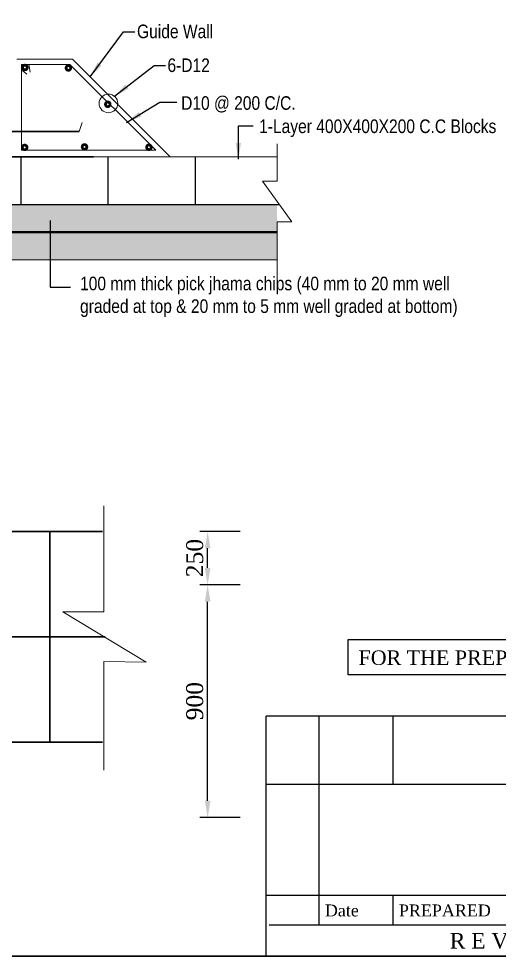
# Model space of a CAD drawing. Header units: metres. Extents: x -1354 to 3686, y -9962 to -7697.
# Drawn here: x 1323.79 to 1346.48, y -8991.14 to -8946.85 of the extents above; entities that cross this region are included whole.
import ezdxf
from ezdxf.enums import TextEntityAlignment as Align

# ---------------------------------------------------------------- set-up
doc = ezdxf.new("R2010")
doc.units = ezdxf.units.M
doc.layers.add('Blocks', color=11, linetype='Continuous', lineweight=9)
doc.layers.add('Layer1', color=7, linetype='Continuous', lineweight=13)
doc.layers.add('LINE', color=7, linetype='Continuous')
doc.styles.get("Standard").update_dxf_attribs({"font": 'times.ttf'})
doc.styles.add('TIMES', font='ARIALN.TTF')
doc.dimstyles.get("Standard").update_dxf_attribs({"dimtxt": 0.5, "dimasz": 0.4075, "dimexe": 0.364, "dimexo": 0.219, "dimgap": 0.09, "dimtad": 0, "dimdec": 0, "dimlfac": 1000, "dimzin": 0, "dimdsep": 46, "dimtxsty": 'Standard', "dimcen": 0.09, "dimadec": 0, "dimazin": 0, "dimtfac": 1, "dimtdec": 0, "dimtofl": 0, "dimtmove": 0, "dimatfit": 3, "dimfxl": 1, "dimtolj": 1, "dimtzin": 0, "dimarcsym": 0})
pattern_1 = [(50, (-1603.7449, -8931.0694), (1.2752927, -0.1115736), [0.13335, -1.46685]), (355, (-1603.7449, -8931.0694), (-0.2466998, 1.3373965), [0.10668, -1.17348]), (100.451, (-1603.6386, -8931.0787), (1.0285975, 1.2258168), [0.11333, -1.24663]), (46.1842, (-1603.7449, -8930.7138), (1.8975533, -0.2942963), [0.200025, -2.200275]), (96.6356, (-1603.5868, -8930.7383), (1.6618296, 1.7319789), [0.169995, -1.869945]), (351.184, (-1603.745, -8930.7138), (1.6618322, 1.7319758), [0.16002, -1.76022]), (21, (-1603.5671, -8930.8027), (1.06130416, -0.71585863), [0.13335, -1.46685]), (326, (-1603.5671, -8930.8027), (0.4326142, 1.28931576), [0.10668, -1.17348]), (71.4514, (-1603.4787, -8930.8623), (1.49391544, 0.57346), [0.11333, -1.24663]), (37.5, (-1603.7449, -8931.06936), (0.02162022, 0.59188527), [0, -1.159256, 0, -1.19126, 0, -1.177925]), (7.5, (-1603.7449, -8931.06936), (0.46773764, 0.70126402), [0, -0.679196, 0, -1.132586, 0, -0.448945]), (327.5, (-1604.1414, -8931.06936), (0.94913417, -0.04010121), [0, -0.4445, 0, -1.38684, 0, -1.84023]), (317.5, (-1604.3192, -8931.0694), (1.03690427, 0.17798544), [0, -0.57785, 0, -0.921004, 0, -1.30683])]
pattern_2 = [(37.5, (-1603.7449, -8931.06936), (-0.01280025, 0.39153059), [0, -0.308864, 0, -0.34544, 0, -0.3302]), (7.5, (-1603.7449, -8931.06936), (0.35961863, 0.57346008), [0, -0.166624, 0, -0.278384, 0, -0.10668]), (327.5, (-1603.99484, -8931.06936), (0.632793896, 0.001149748), [0, -0.1016, 0, -0.36576, 0, -0.47752]), (317.5, (-1603.99484, -8931.06936), (0.61084516, 0.17834346), [0, -0.0508, 0, -0.239776, 0, -0.27432])]

# ---------------------------------------------------------------- blocks, each defined once
blk = doc.blocks.new('*D402')
at = {"layer": 'Defpoints', "color": 0, "lineweight": -3}
for p in [(1332.712, -8973.592), (1334.471, -8973.592), (1334.471, -8984.593)]:
    blk.add_point(p, dxfattribs=at)
at = {"layer": 'Layer1', "color": 0, "lineweight": -2}
for p, q in [((1334.252, -8973.592), (1332.348, -8973.592)), ((1334.252, -8984.593), (1332.348, -8984.593))]:
    blk.add_line(p, q, dxfattribs=at)
at = {"layer": 'Layer1', "color": 7, "lineweight": -2}
blk.add_line((1332.712, -8983.793), (1332.712, -8974.392), dxfattribs=at)
at = {"layer": 'Layer1', "color": 7, "lineweight": -3}
for points in [[(1332.579, -8974.392), (1332.846, -8974.392), (1332.712, -8973.592)], [(1332.579, -8983.793), (1332.846, -8983.793), (1332.712, -8984.593)]]:
    blk.add_solid(points, dxfattribs=at)
at = {"layer": 'Layer1', "color": 0, "lineweight": 30, "insert": (1332.104, -8979.092), "char_height": 0.8, "attachment_point": 5, "rotation": 90}
blk.add_mtext('\\A1;900', dxfattribs=at)
blk = doc.blocks.new('*D403')
at = {"layer": 'Defpoints', "color": 0, "lineweight": -3}
for p in [(1332.712, -8971.069), (1334.471, -8971.069), (1334.471, -8973.592)]:
    blk.add_point(p, dxfattribs=at)
at = {"layer": 'Layer1', "color": 0, "lineweight": -2}
for p, q in [((1334.252, -8971.069), (1332.348, -8971.069)), ((1334.252, -8973.592), (1332.348, -8973.592))]:
    blk.add_line(p, q, dxfattribs=at)
at = {"layer": 'Layer1', "color": 7, "lineweight": -2}
blk.add_line((1332.712, -8972.792), (1332.712, -8971.869), dxfattribs=at)
at = {"layer": 'Layer1', "color": 7, "lineweight": -3}
for points in [[(1332.579, -8971.869), (1332.846, -8971.869), (1332.712, -8971.069)], [(1332.579, -8972.792), (1332.846, -8972.792), (1332.712, -8973.592)]]:
    blk.add_solid(points, dxfattribs=at)
at = {"layer": 'Layer1', "color": 0, "lineweight": 30, "insert": (1332.105, -8972.33), "char_height": 0.8, "attachment_point": 5, "rotation": 90}
blk.add_mtext('\\A1;250', dxfattribs=at)
blk = doc.blocks.new('*D277')
at = {"layer": 'Defpoints', "color": 0, "lineweight": -3}
for p in [(1332.712, -8973.592), (1334.471, -8973.592), (1334.471, -8984.593)]:
    blk.add_point(p, dxfattribs=at)
at = {"layer": 'Layer1', "color": 0, "lineweight": -2}
for p, q in [((1334.252, -8973.592), (1332.348, -8973.592)), ((1334.252, -8984.593), (1332.348, -8984.593))]:
    blk.add_line(p, q, dxfattribs=at)
at = {"layer": 'Layer1', "color": 7, "lineweight": -2}
blk.add_line((1332.712, -8983.793), (1332.712, -8974.392), dxfattribs=at)
at = {"layer": 'Layer1', "color": 7, "lineweight": -3}
for points in [[(1332.579, -8974.392), (1332.846, -8974.392), (1332.712, -8973.592)], [(1332.579, -8983.793), (1332.846, -8983.793), (1332.712, -8984.593)]]:
    blk.add_solid(points, dxfattribs=at)
at = {"layer": 'Layer1', "color": 0, "lineweight": 30, "insert": (1332.104, -8979.092), "char_height": 0.8, "attachment_point": 5, "rotation": 90}
blk.add_mtext('\\A1;900', dxfattribs=at)
blk = doc.blocks.new('*D278')
at = {"layer": 'Defpoints', "color": 0, "lineweight": -3}
for p in [(1332.712, -8971.069), (1334.471, -8971.069), (1334.471, -8973.592)]:
    blk.add_point(p, dxfattribs=at)
at = {"layer": 'Layer1', "color": 0, "lineweight": -2}
for p, q in [((1334.252, -8971.069), (1332.348, -8971.069)), ((1334.252, -8973.592), (1332.348, -8973.592))]:
    blk.add_line(p, q, dxfattribs=at)
at = {"layer": 'Layer1', "color": 7, "lineweight": -2}
blk.add_line((1332.712, -8972.792), (1332.712, -8971.869), dxfattribs=at)
at = {"layer": 'Layer1', "color": 7, "lineweight": -3}
for points in [[(1332.579, -8971.869), (1332.846, -8971.869), (1332.712, -8971.069)], [(1332.579, -8972.792), (1332.846, -8972.792), (1332.712, -8973.592)]]:
    blk.add_solid(points, dxfattribs=at)
at = {"layer": 'Layer1', "color": 0, "lineweight": 30, "insert": (1332.105, -8972.33), "char_height": 0.8, "attachment_point": 5, "rotation": 90}
blk.add_mtext('\\A1;250', dxfattribs=at)

msp = doc.modelspace()

# ---------------------------------------------------------------- hatches: boundary and pattern name
at = {"layer": 'Blocks', "lineweight": 9, "ltscale": 0.05}
h = msp.add_hatch(dxfattribs=at)
h.set_pattern_fill('AR-CONC', color=0, scale=0.007, style=0)
h.set_pattern_definition(pattern_1)
h.paths.add_polyline_path([(1335.993745, -8955.628963), (1287.749649, -8955.628963), (1287.749649, -8956.933963), (1335.993745, -8956.933963)])
h = msp.add_hatch(dxfattribs=at)
h.set_pattern_fill('AR-CONC', color=0, scale=0.007, style=0)
h.set_pattern_definition(pattern_1)
h.paths.add_polyline_path([(1335.993745, -8955.628963), (1287.749649, -8955.628963), (1287.749649, -8956.933963), (1335.993745, -8956.933963)])
h = msp.add_hatch(dxfattribs=at)
h.set_pattern_fill('AR-SAND', color=0, scale=0.008, style=0)
h.set_pattern_definition(pattern_2)
h.paths.add_polyline_path([(1335.993745, -8956.933963), (1300.218221, -8956.933963), (1300.218221, -8958.238963), (1335.993745, -8958.238963)])
h = msp.add_hatch(dxfattribs=at)
h.set_pattern_fill('AR-SAND', color=0, scale=0.008, style=0)
h.set_pattern_definition(pattern_2)
h.paths.add_polyline_path([(1335.993745, -8956.933963), (1300.218221, -8956.933963), (1300.218221, -8958.238963), (1335.993745, -8958.238963)])

# ---------------------------------------------------------------- linework, layer by layer
at = {"color": 0, "linetype": 'Continuous', "lineweight": -3, "ltscale": 0.5}
for p, q in [((1323.884362, -8953.369505), (1323.884362, -8955.618664)), ((1323.884362, -8953.369505), (1323.884362, -8955.618664)), ((1327.999529, -8953.369505), (1327.999529, -8955.618664)), ((1327.999529, -8953.369505), (1327.999529, -8955.618664)), ((1332.114697, -8953.369505), (1332.114697, -8955.618664)), ((1332.114697, -8953.369505), (1332.114697, -8955.618664)), ((1287.749649, -8955.618664), (1336.094464, -8955.618664)), ((1287.749649, -8955.618664), (1336.094464, -8955.618664))]:
    msp.add_line(p, q, dxfattribs=at)
msp.add_lwpolyline([(1339.356142, -8976.184537), (1358.553963, -8976.184537), (1358.553963, -8977.841108), (1339.356142, -8977.841108)], close=True, dxfattribs=at)
at = {"layer": 'Blocks', "color": 0, "lineweight": 13, "ltscale": 0.05}
for p, q in [((1326.325697, -8948.759318), (1323.697697, -8948.759318)), ((1326.325697, -8948.759318), (1323.697697, -8948.759318)), ((1323.921764, -8949.005034), (1323.921764, -8953.06123)), ((1326.208826, -8949.005034), (1323.921764, -8949.005034)), ((1323.921764, -8949.005034), (1323.921764, -8953.06123)), ((1326.208826, -8949.005034), (1323.921764, -8949.005034)), ((1324.270408, -8949.005034), (1324.329859, -8949.365148)), ((1324.270408, -8949.005034), (1324.329859, -8949.365148)), ((1326.208826, -8949.005034), (1330.265022, -8953.06123)), ((1326.208826, -8949.005034), (1330.265022, -8953.06123)), ((1326.325697, -8948.759318), (1330.935884, -8953.369505)), ((1326.325697, -8948.759318), (1330.935884, -8953.369505)), ((1326.788729, -8951.758319), (1326.637888, -8952.182084)), ((1326.788729, -8951.758319), (1326.637888, -8952.182084)), ((1296.427697, -8953.369505), (1335.993745, -8953.369505)), ((1296.427697, -8953.369505), (1335.993745, -8953.369505)), ((1323.921764, -8953.06123), (1330.265022, -8953.06123)), ((1323.921764, -8953.06123), (1330.265022, -8953.06123)), ((1335.993745, -8958.238963), (1287.749649, -8958.238963)), ((1335.993745, -8958.238963), (1287.749649, -8958.238963)), ((1327.803609, -8969.870171), (1327.803609, -8974.869064)), ((1327.803609, -8969.870171), (1327.803609, -8974.869064)), ((1327.803609, -8974.869064), (1325.869321, -8974.869064)), ((1325.869321, -8974.869064), (1329.809081, -8977.248669)), ((1327.803609, -8974.869064), (1325.869321, -8974.869064)), ((1325.869321, -8974.869064), (1329.809081, -8977.248669)), ((1329.809081, -8977.248669), (1327.803609, -8977.225119)), ((1327.803609, -8977.225119), (1327.803609, -8982.352689)), ((1329.809081, -8977.248669), (1327.803609, -8977.225119)), ((1327.803609, -8977.225119), (1327.803609, -8982.352689))]:
    msp.add_line(p, q, dxfattribs=at)
at = {"layer": 'Blocks', "color": 0, "lineweight": 40, "ltscale": 0.05}
msp.add_line((1335.993745, -8956.933963), (1287.749649, -8956.933963), dxfattribs=at)
msp.add_line((1335.993745, -8956.933963), (1287.749649, -8956.933963), dxfattribs=at)
at = {"layer": 'Blocks', "color": 0, "lineweight": 13, "ltscale": 0.05}
for points in [[(1323.921764, -8949.259552), (1324.171272, -8949.470745)], [(1323.921764, -8949.259552), (1324.171272, -8949.470745)], [(1335.993745, -8952.758985), (1335.993745, -8954.529158), (1335.301201, -8954.529158), (1336.694676, -8956.443025), (1335.993745, -8956.443025), (1335.993745, -8959.227246)], [(1335.993745, -8952.758985), (1335.993745, -8954.529158), (1335.301201, -8954.529158), (1336.694676, -8956.443025), (1335.993745, -8956.443025), (1335.993745, -8959.227246)]]:
    msp.add_lwpolyline(points, dxfattribs=at)
msp.add_circle((1328.025657, -8950.848744), 0.440227, dxfattribs=at)
msp.add_circle((1328.025657, -8950.848744), 0.440227, dxfattribs=at)
at = {"layer": 'Layer1', "color": 7, "lineweight": 30}
for p, q in [((1297.238459, -8952.182084), (1326.637888, -8952.182084)), ((1297.238459, -8952.182084), (1326.637888, -8952.182084)), ((1327.315697, -8953.369505), (1296.427697, -8953.369505)), ((1327.315697, -8953.369505), (1296.427697, -8953.369505)), ((1320.276292, -8971.069173), (1326.508836, -8971.069173)), ((1320.276292, -8971.069173), (1326.508836, -8971.069173))]:
    msp.add_line(p, q, dxfattribs=at)
for points in [[(1370.797996, -8991.143948), (1283.341058, -8991.143948), (1283.341058, -8913.782203), (1394.440138, -8913.782203), (1394.440138, -8974.667138), (1394.440138, -8988.621718), (1394.440138, -8991.143948)], [(1370.797996, -8991.143948), (1283.341058, -8991.143948), (1283.341058, -8913.782203), (1394.440138, -8913.782203), (1394.440138, -8974.667138), (1394.440138, -8988.621718), (1394.440138, -8991.143948)], [(1320.276292, -8976.045813), (1325.252932, -8976.045813), (1325.252932, -8971.069173), (1320.276292, -8971.069173)], [(1320.276292, -8976.045813), (1325.252932, -8976.045813), (1325.252932, -8971.069173), (1320.276292, -8971.069173)], [(1320.276292, -8981.022453), (1325.252932, -8981.022453), (1325.252932, -8976.045813), (1320.276292, -8976.045813)], [(1320.276292, -8981.022453), (1325.252932, -8981.022453), (1325.252932, -8976.045813), (1320.276292, -8976.045813)]]:
    msp.add_lwpolyline(points, close=True, dxfattribs=at)
at = {"layer": 'Layer1', "color": 7, "lineweight": 30, "const_width": 0.218963}
for points in [[(1324.148514, -8949.151841, -1), (1324.017136, -8949.151841, -1)], [(1324.148514, -8949.151841, -1), (1324.017136, -8949.151841, -1)], [(1326.200976, -8949.174972, -1), (1326.069598, -8949.174972, -1)], [(1326.200976, -8949.174972, -1), (1326.069598, -8949.174972, -1)], [(1328.061263, -8950.891154, -1), (1327.929885, -8950.891154, -1)], [(1328.061263, -8950.891154, -1), (1327.929885, -8950.891154, -1)], [(1324.136288, -8952.926995, -1), (1324.00491, -8952.926995, -1)], [(1324.136288, -8952.926995, -1), (1324.00491, -8952.926995, -1)], [(1326.962545, -8952.904386, -1), (1326.831167, -8952.904386, -1)], [(1326.962545, -8952.904386, -1), (1326.831167, -8952.904386, -1)], [(1330.00429, -8952.922113, -1), (1329.872912, -8952.922113, -1)], [(1330.00429, -8952.922113, -1), (1329.872912, -8952.922113, -1)]]:
    msp.add_lwpolyline(points, format="xyb", close=True, dxfattribs=at)
at = {"layer": 'Layer1', "color": 7, "lineweight": 30}
for points in [[(1327.741252, -8971.069173), (1325.252932, -8971.069173), (1325.252932, -8976.045813), (1327.812249, -8976.045813)], [(1327.741252, -8971.069173), (1325.252932, -8971.069173), (1325.252932, -8976.045813), (1327.812249, -8976.045813)], [(1327.866445, -8976.045813), (1325.252932, -8976.045813), (1325.252932, -8981.022453), (1327.741252, -8981.022453)], [(1327.866445, -8976.045813), (1325.252932, -8976.045813), (1325.252932, -8981.022453), (1327.741252, -8981.022453)]]:
    msp.add_lwpolyline(points, dxfattribs=at)
at = {"layer": 'LINE', "lineweight": -2, "ltscale": 0.5}
for p, q in [((1360.294989, -8979.802265), (1335.481772, -8979.802265)), ((1335.481772, -8991.143948), (1335.481772, -8979.802265)), ((1337.96679, -8979.802265), (1337.96679, -8989.681727)), ((1341.463999, -8979.802265), (1341.463999, -8983.032788)), ((1360.294989, -8983.032788), (1335.481772, -8983.032788)), ((1360.294989, -8988.277086), (1335.481772, -8988.277086)), ((1341.463999, -8988.277086), (1341.463999, -8989.681727)), ((1360.294989, -8989.681727), (1335.612232, -8989.681727))]:
    msp.add_line(p, q, dxfattribs=at)

# ---------------------------------------------------------------- texts
at = {"layer": 'Layer1', "color": 7, "lineweight": 30, "char_height": 0.6422922, "attachment_point": 1, "style": 'TIMES'}
for s, insert, width in [('Guide Wall', (1329.375606, -8947.12416), 5.62835096), ('Guide Wall', (1329.375606, -8947.12416), 5.62835096), ('6-D12', (1330.812888, -8948.722138), 5.62835096), ('6-D12', (1330.812888, -8948.722138), 5.62835096), ('D10 @ 200 C/C.', (1331.458954, -8950.509398), 5.62835096), ('D10 @ 200 C/C.', (1331.458954, -8950.509398), 5.62835096), ('1-Layer 400X400X200 C.C Blocks', (1335.141848, -8951.606439), 11.74285428), ('1-Layer 400X400X200 C.C Blocks', (1335.141848, -8951.606439), 11.74285428), ('100 mm thick pick jhama chips (40 mm to 20 mm well graded at top & 20 mm to 5 mm well graded at bottom) ', (1326.685972, -8959.035867), 19.45257056), ('100 mm thick pick jhama chips (40 mm to 20 mm well graded at top & 20 mm to 5 mm well graded at bottom) ', (1326.685972, -8959.035867), 19.45257056)]:
    msp.add_mtext(s, dxfattribs=dict(at, insert=insert, width=width))
at = {"layer": 'LINE', "lineweight": -2, "ltscale": 0.5}
for s, p in [('Date', (1338.247719, -8989.260335)), ('PREPARED', (1341.744927, -8989.260335))]:
    msp.add_text(s, height=0.5618566, dxfattribs=at).set_placement(p)
msp.add_text('R E V I S I O N S', height=0.73111054, dxfattribs=at).set_placement((1348.137182, -8990.778393), align=Align.CENTER)
at = {"layer": 'LINE', "color": 0, "linetype": 'ByBlock', "lineweight": 30, "ltscale": 0.5, "insert": (1339.837728, -8976.692978), "char_height": 0.68631446, "width": 67.13921254, "attachment_point": 1}
msp.add_mtext('\\pi-812,l812,t405.9,812;FOR THE PREPARATION OF DPP ONLY', dxfattribs=at)

# ---------------------------------------------------------------- dimensions: what is measured, and where the dimension line sits
at = {"layer": 'Layer1', "color": 7, "lineweight": 30}
for base, p1, p2, text, picture, middle in [((1332.71232, -8971.069173), (1334.471126, -8973.591629), (1334.471126, -8971.069173), '250', '*D403', (1332.105399, -8972.330401)), ((1332.71232, -8971.069173), (1334.471126, -8973.591629), (1334.471126, -8971.069173), '250', '*D278', (1332.105399, -8972.330401)), ((1332.71232, -8973.591629), (1334.471126, -8984.593369), (1334.471126, -8973.591629), '900', '*D402', (1332.104245, -8979.092499)), ((1332.71232, -8973.591629), (1334.471126, -8984.593369), (1334.471126, -8973.591629), '900', '*D277', (1332.104245, -8979.092499))]:
    dim = msp.add_linear_dim(base=base, p1=p1, p2=p2, angle=270, text=text, dimstyle='Standard', override={"dimtxt": 0.8, "dimasz": 0.8, "dimgap": 0.2, "dimtad": 1, "dimdec": 2, "dimrnd": 0.002, "dimpost": 'm', "dimcen": 0.05, "dimclrd": 7, "dimadec": 1, "dimtdec": 2, "dimfrac": 2}, dxfattribs=at)
    dim.commit()
    dim.dimension.update_dxf_attribs({"geometry": picture, "text_midpoint": middle})

# ---------------------------------------------------------------- leaders
at = {"layer": 'Layer1', "color": 7, "lineweight": 20}
for points in [[(1327.156456, -8949.590077), (1328.744278, -8947.465742), (1329.279262, -8947.465742)], [(1327.156456, -8949.590077), (1328.744278, -8947.465742), (1329.279262, -8947.465742)], [(1328.309347, -8950.512113), (1330.18156, -8949.063721), (1330.716544, -8949.063721)], [(1328.309347, -8950.512113), (1330.18156, -8949.063721), (1330.716544, -8949.063721)], [(1328.881877, -8951.745103), (1330.45929, -8950.791039), (1331.260695, -8950.791039)], [(1328.881877, -8951.745103), (1330.45929, -8950.791039), (1331.260695, -8950.791039)], [(1334.163144, -8953.47568), (1334.161359, -8951.912586), (1334.861079, -8951.912586)], [(1334.163144, -8953.47568), (1334.161359, -8951.912586), (1334.861079, -8951.912586)], [(1325.268161, -8956.386574), (1325.268161, -8959.536771), (1326.233709, -8959.536771)], [(1325.268161, -8956.386574), (1325.268161, -8959.536771), (1326.233709, -8959.536771)]]:
    msp.add_leader(points, dimstyle='Standard', override={"dimtxt": 0.75, "dimasz": 0.75, "dimdec": 2, "dimrnd": 0.002, "dimpost": 'm', "dimcen": 0.05, "dimclrd": 7, "dimadec": 1, "dimtdec": 2, "dimfrac": 2}, dxfattribs=at)

doc.saveas('drawing.dxf')
